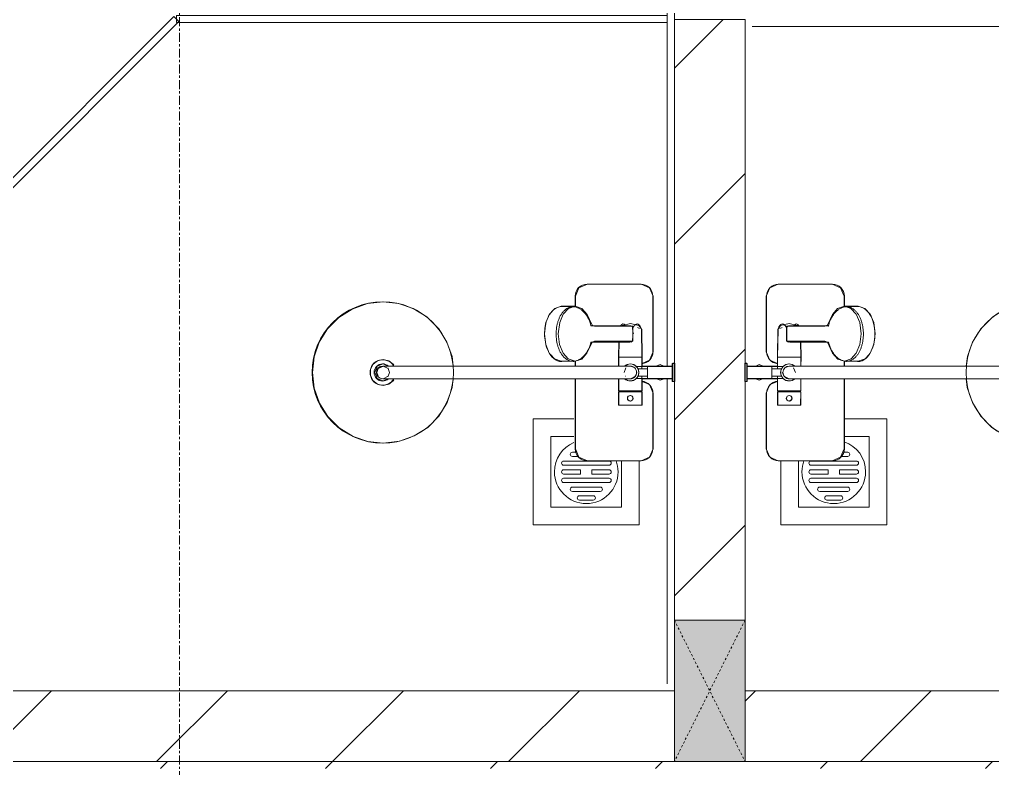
# Model space of a CAD drawing. Header units: millimetres. Extents: x -24439 to 198341, y -52871 to 149926.
# Drawn here: x 45726 to 47103, y 64827 to 65887 of the extents above; entities that cross this region are included whole.
import ezdxf

# ---------------------------------------------------------------- set-up
doc = ezdxf.new("R2010")
doc.units = ezdxf.units.MM
doc.linetypes.add('Dash', pattern=[6, 3, -3])
doc.linetypes.add('Grid Line', pattern=[22.225, 12.7, -3.175, 3.175, -3.175])
for name, color, linetype, lineweight in [('0-1', 7, 'Continuous', 5), ('A-GLAZ-CURT-1', 9, 'Continuous', 9), ('A-WALL-1', 253, 'Continuous', 18), ('A-WALL-PATT-1', 10, 'Continuous', 9), ('A-WALL-PATT-2', 9, 'Continuous', 9), ('I-WALL-1', 253, 'Continuous', 18), ('M-EQPM-1', 9, 'Continuous', 9), ('P-SANR-FIXT', 6, 'Continuous', 9), ('P-SANR-FIXT-1', 9, 'Continuous', 9), ('S-COLS-2', 253, 'Continuous', 18), ('S-COLS-3', 9, 'Continuous', 9), ('S-COLS-HDLN-1', 9, 'Dash', 9), ('S-GRID-1', 1, 'Grid Line', 9)]:
    doc.layers.add(name, color=color, linetype=linetype, lineweight=lineweight)
pattern_1 = [(45, (0, 0), (-124.4508, 124.4508), [])]

# ---------------------------------------------------------------- blocks, each defined once
blk = doc.blocks.new('93925000_0001 - 93925000_top_dwg_93925000_T-348115-TKCS_MB ĐỊNH VỊ CAO ĐỘ THIẾT KẾ')
at = {"layer": 'P-SANR-FIXT'}
for p, q in [((-29.3, -30.4), (-108, -30.4)), ((29.3, -30.4), (108, -30.4)), ((-125, -47.4), (-125, -123.4)), ((-46.3, -78.4), (-46.3, -46.7)), ((-27.2, -47.1), (-26.1, -47.1)), ((21.5, -45.9), (60.6, -46.7)), ((125, -47.4), (125, -123.4)), ((-9, -412.5), (-9, -62.5)), ((9, -62.5), (9, -412.5)), ((43, -64.7), (43, -117.7)), ((65.8, -117.7), (65.8, -64.7)), ((-27.2, -77.9), (-26.1, -77.9)), ((43, -78.7), (21.5, -79.2)), ((42.7, -117.9), (42.7, -117.9)), ((43.2, -117.6), (43.2, -117.5)), ((65.6, -117.5), (65.6, -117.6)), ((66.1, -117.9), (66.1, -117.9)), ((-108, -140.4), (-9, -140.4)), ((9, -140.4), (16.1, -140.4)), ((15.4, -159.1), (15.8, -143.3)), ((108, -140.4), (92.7, -140.4)), ((93, -143.3), (93.4, -159.1))]:
    blk.add_line(p, q, dxfattribs=at)
at = {"layer": 'P-SANR-FIXT', "flags": 128}
for points in [[(-45.8, -46.1), (-27.2, -46.1), (-27.2, -78.9), (-45.8, -78.9)], [(-26.1, -46), (-26.1, -78.9), (-9, -79)], [(21.5, -47.4), (21.5, -79.1), (9, -79)]]:
    blk.add_lwpolyline(points, dxfattribs=at)
at = {"layer": 'P-SANR-FIXT'}
for centre, radius in [((-36.5, -62.5), 3.95), ((0, -412.5), 100)]:
    blk.add_circle(centre, radius, dxfattribs=at)
for centre, radius, start, end in [((-108, -47.4), 17, 90, 180), ((-29.3, -47.4), 17, 4.7626, 90), ((29.3, -47.4), 17, 90, 175.2374), ((108, -47.4), 17, 360, 90), ((-45.8, -46.6), 0.5, 90, 180), ((0, -62.5), 12, 318.5904, 221.4096), ((0, -62.5), 9, 90, 180.0008), ((0, -62.5), 9, 360, 90), ((59.7, -57.1), 10.5, 38.6491, 85.492), ((45.7, -61.8), 2.59, 155.1929, 175.7071), ((45.9, -61.8), 2.75, 130.8294, 155.1929), ((46.1, -62.1), 3.08, 110.5459, 130.8294), ((54.4, -334.8), 275.9, 88.2683, 91.7343), ((-11.1, -67.1), 76.9, 1.7693, 4.1075), ((-45.8, -78.4), 0.5, 180, 270), ((65.2, -72.4), 3.46, 323.2522, 79.3541), ((-108, -123.4), 17, 180, 270), ((49.9, -156.8), 39.2, 121.1773, 125.4365), ((50.6, -157.9), 40.5, 119.697, 121.1761), ((51, -158.7), 41.5, 117.0276, 119.7085), ((52.2, -161.1), 44.1, 113.3199, 117.0258), ((51.7, -159.9), 42.8, 109.7779, 113.2977), ((52.5, -162.2), 45.2, 106.1472, 109.7766), ((53.2, -164.5), 47.7, 103.9355, 106.1665), ((39.1, -108.2), 10.4, 284.3956, 285.5116), ((40.8, -114.2), 4.19, 285.5116, 289.9665), ((40.2, -112.5), 6, 289.9665, 292.7061), ((41.4, -115.3), 2.96, 292.7061, 296.5405), ((41.3, -115.1), 3.16, 296.9591, 300.8286), ((41.8, -115.8), 2.26, 300.8286, 305.287), ((42.1, -116.4), 1.64, 305.287, 309.9326), ((42.6, -116.9), 0.906, 309.9326, 315.24), ((66.5, -116.6), 1.39, 229.6335, 235.1234), ((66.3, -116.8), 1.08, 225.1702, 229.6335), ((67.3, -115.4), 2.79, 235.1234, 238.7439), ((67.2, -115.6), 2.6, 238.7439, 243.4573), ((67.8, -114.4), 3.89, 243.9189, 246.8313), ((68.1, -113.8), 4.52, 246.843, 250.4792), ((68.3, -113.2), 5.24, 250.478, 254.0406), ((68.5, -112.7), 5.75, 254.0357, 256.0561), ((55.4, -165.2), 48.4, 73.8659, 76.0481), ((56.2, -162.4), 45.5, 70.241, 73.86), ((57.4, -159.2), 42.1, 66.6693, 70.2637), ((56.5, -161.3), 44.3, 62.9815, 66.6728), ((58, -158.4), 41.1, 60.2783, 62.9855), ((57.7, -158.9), 41.7, 58.8444, 60.2824), ((59.2, -156.4), 38.7, 54.5377, 58.8482), ((108, -123.4), 17, 270, 360), ((35.2, -144.2), 19.5, 157.9614, 164.9563), ((37.1, -144.9), 21.6, 151.4775, 157.9654), ((39.3, -146.1), 24, 145.4892, 151.4815), ((41.5, -147.6), 26.8, 139.9517, 145.4927), ((43.6, -149.4), 29.5, 134.7867, 139.9744), ((46.2, -152), 33.2, 130.0223, 134.7808), ((47.7, -153.8), 35.5, 125.4414, 130.0144), ((60.9, -154), 35.8, 50.0034, 54.5405), ((62.8, -151.7), 32.8, 45.1921, 50.0042), ((65, -149.6), 29.8, 40.0487, 45.1896), ((87.6, -128.4), 1.5, 180, 187.5386), ((87.6, -128.4), 1.5, 258.6057, 270), ((67.2, -147.7), 26.8, 34.5125, 40.0422), ((69.4, -146.2), 24.2, 28.5363, 34.4919), ((73.8, -143.9), 19.2, 21.6374, 28.9183), ((71.2, -145), 22.1, 15.4436, 21.6374), ((32.6, -143.6), 16.9, 172.414, 179.1297), ((33.7, -143.7), 17.9, 164.9525, 172.4168), ((76.8, -143.4), 16.2, 7.1859, 15.4436), ((73.9, -143.8), 19.1, 1.2699, 7.1859), ((32.7, -159), 17.3, 181.3198, 222.2619), ((76, -159), 17.4, 317.3098, 358.6393), ((54.2, -123), 60.6, 259.1395, 270.1494), ((54.2, -119.5), 64.1, 270.1494, 280.3637), ((0, -412.5), 18, 120.2491, 59.7509), ((0, -412.5), 12.2, 137.7946, 42.2054), ((0, -412.5), 9, 180, 0)]:
    blk.add_arc(centre, radius, start, end, dxfattribs=at)
for points, degree in [([(-12.9, 0), (-12.9, -1.5), (-12.9, -3)], 2), ([(12.9, 0), (0, 0), (-12.8, 0)], 2), ([(12.8, 0), (12.9, 0), (12.9, 0)], 2), ([(12.9, 0), (12.9, -1.5), (12.9, -3)], 2), ([(-12.9, -3), (0, -3), (12.8, -3)], 2), ([(-12.8, -3), (-12.9, -3), (-12.9, -3)], 2), ([(-8.5, -3.8), (-8.5, -20.9), (-8.5, -38)], 2), ([(8.5, -3.8), (8.5, -20.9), (8.5, -38)], 2), ([(-8.5, -38), (0, -38), (8.5, -38)], 2), ([(-5, -38), (-5, -44.8), (-5, -51.6)], 2), ([(5, -38), (5, -44.8), (5, -51.6)], 2), ([(-5, -46), (-15.5, -46), (-26.1, -46)], 2), ([(5, -46), (13.3, -46), (21.5, -46)], 2), ([(43.2, -61.6), (43.1, -62.2), (43.3, -62.8), (43, -63.5), (43, -64.1), (43, -64.7)], 5), ([(46.1, -59), (45.8, -59), (45.6, -59), (45.4, -59.1), (45.2, -59.1), (45, -59.2)], 5), ([(65.6, -61.6), (65.6, -60.8), (65.5, -60), (64.3, -59), (63.5, -59), (62.7, -59)], 5), ([(42.8, -182.5), (33, -180.6), (24.7, -176.4), (19.9, -170.7)], 3), ([(88.8, -170.8), (83.9, -176.5), (75.6, -180.7), (65.8, -182.5)], 3)]:
    blk.add_open_spline(points, degree=degree, dxfattribs=at)
for points, weights in [([(-9.3, -3), (-8.5, -3), (-8.5, -3.8)], [1, 0.707106775639, 1]), ([(9.3, -3), (8.5, -3), (8.5, -3.8)], [1, 0.707106765177, 1]), ([(21.5, -45.9), (21.5, -45.7), (21.5, -47.4)], [0.874147445041, 0.908470869121, 1]), ([(67.9, -74.4), (66.9, -75.7), (65.8, -76.4)], [1, 0.991614392871, 1]), ([(54.4, -167.3), (15.8, -167.3), (15.8, -143.6)], [1, 0.707106781187, 1]), ([(93, -143.6), (93, -167.3), (54.4, -167.3)], [1, 0.707106781187, 1])]:
    blk.add_rational_spline(points, weights, degree=2, dxfattribs=at)
blk.add_open_spline([(68, -50.6), (68.4, -51.1), (68.6, -51.7), (68.7, -53.5), (68.2, -54.7), (66.1, -57), (64.6, -58.1), (62.7, -59)], degree=3, knots=[0.3623591, 0.3623591, 0.3623591, 0.3623591, 0.4991435, 0.4991435, 0.7494159, 0.7494159, 0.9564651, 0.9564651, 0.9564651, 0.9564651], dxfattribs=at)
blk = doc.blocks.new('93925000_0001 - 93925000_top_dwg-348114-TKCS_MB ĐỊNH VỊ CAO ĐỘ THIẾT KẾ')
blk.add_blockref('93925000_0001 - 93925000_top_dwg_93925000_T-348115-TKCS_MB ĐỊNH VỊ CAO ĐỘ THIẾT KẾ', (0, 0))
blk = doc.blocks.new('93925000_0001 - 93925000_3D_low_dwg-V31-TKCS_MB ĐỊNH VỊ CAO ĐỘ THIẾT KẾ')
at = {"layer": 'P-SANR-FIXT'}
for p, q in [((-13, 0.4), (-12.1, 0.4)), ((-13, 0.4), (-11.6, 0.4)), ((-13, 0.4), (-12.1, 0.4)), ((-13, 0.4), (-11.6, 0.4)), ((-13, -2.4), (-13, 0.4)), ((-13, -2.4), (-13, 0.4)), ((-12.1, 0.4), (-9.1, 0.4)), ((-12.1, 0.4), (-9.1, 0.4)), ((-8, 0.4), (-11.6, 0.4)), ((-8, 0.4), (-11.6, 0.4)), ((-9.1, 0.4), (-5, 0.4)), ((-9.1, 0.4), (-5, 0.4)), ((-2.7, 0.4), (-8, 0.4)), ((-2.7, 0.4), (-8, 0.4)), ((-5, 0.4), (0, 0.4)), ((-5, 0.4), (0, 0.4)), ((2.9, 0.4), (-2.7, 0.4)), ((2.9, 0.4), (-2.7, 0.4)), ((0, 0.4), (5.1, 0.4)), ((0, 0.4), (5.1, 0.4)), ((8.2, 0.4), (2.9, 0.4)), ((8.2, 0.4), (2.9, 0.4)), ((5.1, 0.4), (9, 0.4)), ((5.1, 0.4), (9, 0.4)), ((11.6, 0.4), (8.2, 0.4)), ((11.6, 0.4), (8.2, 0.4)), ((9, 0.4), (12, 0.4)), ((9, 0.4), (12, 0.4)), ((13, 0.4), (11.6, 0.4)), ((13, 0.4), (11.6, 0.4)), ((12, 0.4), (13, 0.4)), ((12, 0.4), (13, 0.4)), ((13, -2.4), (13, 0.4)), ((13, -2.4), (13, 0.4)), ((-12.1, -2.4), (-13, -2.4)), ((-13, -2.4), (-11.6, -2.4)), ((-12.1, -2.4), (-13, -2.4)), ((-13, -2.4), (-11.6, -2.4)), ((-9.1, -2.4), (-12.1, -2.4)), ((-9.1, -2.4), (-12.1, -2.4)), ((-11.6, -2.4), (-8.5, -2.4)), ((-11.6, -2.4), (-8.9, -2.4)), ((-5, -2.4), (-9.1, -2.4)), ((-8.9, -45.6), (-8.9, -2.4)), ((-6.1, -2.4), (-8.5, -2.4)), ((-8.5, -53.6), (-8.5, -2.4)), ((-0.3, -2.4), (-6.1, -2.4)), ((0, -2.4), (-5, -2.4)), ((-0.3, -2.4), (6.1, -2.4)), ((5.1, -2.4), (0, -2.4)), ((5.1, -2.4), (9, -2.4)), ((6.1, -2.4), (8.5, -2.4)), ((11.6, -2.4), (8.5, -2.4)), ((8.5, -2.4), (8.5, -53.6)), ((8.9, -2.4), (8.9, -45.6)), ((11.6, -2.4), (8.9, -2.4)), ((9, -2.4), (12, -2.4)), ((9, -2.4), (12, -2.4)), ((13, -2.4), (11.6, -2.4)), ((13, -2.4), (11.6, -2.4)), ((12, -2.4), (13, -2.4)), ((12, -2.4), (13, -2.4)), ((-11.1, -20.1), (-8.9, -14.6)), ((-8.9, -25.2), (-11.1, -20.1)), ((11.1, -20.1), (8.9, -15)), ((8.9, -25.6), (11.1, -20.1)), ((-125, -47), (-120, -35)), ((-120, -35), (-125, -47)), ((-120, -35), (-108, -30)), ((-108, -30), (-120, -35)), ((-108, -30), (-29.2, -30)), ((-29.2, -30), (-108, -30)), ((-29.2, -30), (-17.2, -35)), ((-17.2, -35), (-29.2, -30)), ((-17.2, -35), (-12.8, -45.6)), ((-12.8, -45.6), (-17.2, -35)), ((17.2, -35), (12.8, -45.6)), ((12.8, -45.6), (17.2, -35)), ((17.2, -35), (29.2, -30)), ((17.2, -35), (29.2, -30)), ((29.2, -30), (108, -30)), ((108, -30), (29.2, -30)), ((108, -30), (120, -35)), ((120, -35), (108, -30)), ((120, -35), (125, -47)), ((125, -47), (120, -35)), ((-125, -123), (-125, -47)), ((-125, -47), (-125, -123)), ((-46.3, -45.7), (-27.2, -45.6)), ((-46.3, -46.9), (-46.3, -45.7)), ((-46.3, -45.7), (-46.3, -46.9)), ((-46.3, -50.5), (-46.3, -46.9)), ((-46.3, -50.5), (-46.3, -56.1)), ((-27.2, -46.8), (-27.2, -45.6)), ((-27.2, -45.6), (-27.2, -46.8)), ((-27.2, -46.8), (-27.2, -50.4)), ((-27.2, -56), (-27.2, -50.4)), ((-26.1, -46.8), (-26.1, -45.6)), ((-8.5, -45.6), (-26.1, -45.6)), ((-26.1, -46.8), (-26.1, -50.4)), ((-26.1, -56), (-26.1, -50.4)), ((-8.5, -53.6), (-11.2, -57.7)), ((-8.5, -53.6), (-11.2, -57.7)), ((-5.4, -54.9), (-9, -62.1)), ((-4.4, -50.9), (-8.5, -53.6)), ((-4.4, -50.9), (-8.5, -53.6)), ((-5.4, -54.9), (-6.9, -57.9)), ((0, -53.1), (-5.4, -54.9)), ((-4.6, -51), (-4.4, -50.9)), ((0, -50.1), (-4.4, -50.9)), ((4.4, -50.9), (0, -50.1)), ((4.4, -50.9), (4.6, -51)), ((4.4, -50.9), (8.5, -53.6)), ((4.4, -50.9), (8.5, -53.6)), ((21.5, -45.6), (8.5, -45.6)), ((11.1, -57.5), (8.5, -53.6)), ((11.2, -57.7), (8.5, -53.6)), ((11.2, -57.7), (8.5, -53.6)), ((21.5, -45.6), (60.6, -46.1)), ((21.5, -46.8), (21.5, -45.6)), ((21.5, -46.8), (21.5, -50.4)), ((21.5, -56), (21.5, -50.4)), ((60.6, -46.1), (66.7, -50.3)), ((63.6, -52.3), (62.2, -49.2)), ((66.7, -50.3), (69.5, -62.1)), ((125, -47), (125, -123)), ((125, -123), (125, -47)), ((-46.3, -56.1), (-46.3, -62.1)), ((-46.3, -68.1), (-46.3, -62.1)), ((-46.3, -73.7), (-46.3, -68.1)), ((-40.5, -62.1), (-39.4, -59.4)), ((-40.5, -62.1), (-39.3, -64.9)), ((-36.6, -58.1), (-39.4, -59.4)), ((-36.5, -66.1), (-39.3, -64.9)), ((-36.6, -58.1), (-33.6, -59.3)), ((-33.6, -64.8), (-36.5, -66.1)), ((-33.6, -59.3), (-32.5, -62.1)), ((-33.6, -64.8), (-32.5, -62.1)), ((-27.2, -62.1), (-27.2, -56)), ((-27.2, -68.2), (-27.2, -62.1)), ((-27.2, -73.8), (-27.2, -68.2)), ((-26.1, -62.1), (-26.1, -56)), ((-26.1, -68.2), (-26.1, -62.1)), ((-26.1, -73.8), (-26.1, -68.2)), ((-11.1, -57.5), (-12, -62.1)), ((-11.2, -57.7), (-12, -62.1)), ((-12, -62.1), (-11.2, -66.5)), ((-12, -62.1), (-11.2, -66.5)), ((-11.1, -57.5), (-11.2, -57.7)), ((-11.1, -66.7), (-11.2, -66.5)), ((-11.2, -66.5), (-9, -69.8)), ((-11.1, -66.7), (-9, -69.9)), ((-9, -62.1), (-9, -66.3)), ((-9, -79.5), (-9, -66.3)), ((6.4, -68.5), (0, -71.1)), ((9, -62.1), (6.4, -55.7)), ((9, -62.1), (9, -66.5)), ((9, -79.6), (9, -66.5)), ((9, -69.8), (11.2, -66.5)), ((9, -69.8), (11.2, -66.5)), ((9, -69.8), (11.1, -66.7)), ((11.1, -57.5), (11.2, -57.7)), ((11.1, -66.7), (12, -62.1)), ((11.1, -66.7), (11.2, -66.5)), ((12, -62.1), (11.2, -57.7)), ((12, -62.1), (11.2, -57.7)), ((11.2, -66.5), (12, -62.1)), ((21.5, -62.1), (21.5, -56)), ((21.5, -68.2), (21.5, -62.1)), ((21.5, -73.8), (21.5, -68.2)), ((43.3, -68.3), (43.8, -62.2)), ((44.3, -58.6), (44.2, -112.9)), ((65.4, -58.6), (44.3, -58.6)), ((54.8, -57.9), (56.5, -58.5)), ((65.4, -58.6), (65.4, -112.9)), ((66.3, -68.3), (65.8, -61.6)), ((66.7, -73.9), (69.5, -62.1)), ((-46.3, -77.3), (-46.3, -73.7)), ((-46.3, -78.5), (-46.3, -77.3)), ((-46.3, -78.5), (-46.3, -77.3)), ((-46.3, -78.5), (-27.2, -78.6)), ((-27.2, -77.4), (-27.2, -73.8)), ((-27.2, -77.4), (-27.2, -78.6)), ((-27.2, -78.6), (-27.2, -77.4)), ((-26.1, -77.4), (-26.1, -73.8)), ((-26.1, -78.6), (-26.1, -77.4)), ((-26.1, -78.6), (-9, -78.6)), ((-9, -79.5), (-9, -94.5)), ((-5.4, -69.3), (-5.2, -69.4)), ((9, -78.6), (21.5, -78.6)), ((9, -79.6), (9, -94.6)), ((21.5, -77.4), (21.5, -73.8)), ((21.5, -78.6), (21.5, -77.4)), ((21.5, -78.6), (44.3, -78.3)), ((-9, -94.5), (-9, -122.1)), ((9, -94.6), (9, -122.1)), ((-120, -135), (-125, -123)), ((-125, -123), (-120, -135)), ((-9, -122.1), (-9, -352.1)), ((9, -352.1), (9, -122.1)), ((27.2, -123.6), (19, -131.1)), ((42.7, -116.4), (27.2, -123.6)), ((44.2, -112.9), (42.7, -116.4)), ((65.4, -112.9), (67, -116.4)), ((67, -116.4), (82.2, -123.4)), ((82.2, -123.4), (90.4, -130.7)), ((125, -123), (120, -135)), ((120, -135), (125, -123)), ((-108, -140), (-120, -135)), ((-120, -135), (-108, -140)), ((16, -140.4), (19, -131.1)), ((90.4, -130.7), (93.7, -140.4)), ((108, -140), (120, -135)), ((108, -140), (120, -135)), ((-8.8, -140), (-108, -140)), ((-108, -140), (-8.8, -140)), ((16.1, -140), (8.8, -140)), ((8.8, -140), (16.1, -140)), ((16, -140.4), (16, -160.1)), ((19.3, -150.1), (16, -140.4)), ((27.5, -157.3), (19.3, -150.1)), ((90.7, -149.6), (82.5, -157.2)), ((90.7, -149.6), (93.7, -140.4)), ((108, -140), (93.6, -140)), ((93.6, -140), (108, -140)), ((93.7, -140.4), (93.7, -160.1)), ((16, -160.1), (18.8, -169)), ((19.3, -169.7), (16, -160.1)), ((27.5, -157.3), (39.8, -162.4)), ((39.8, -162.4), (54.8, -164.2)), ((70.6, -162.2), (54.8, -164.2)), ((70.6, -162.2), (82.5, -157.2)), ((93.7, -160.1), (90.7, -169.3)), ((25.5, -175.3), (19.3, -169.7)), ((39.8, -182), (27.5, -177)), ((82.5, -176.8), (70.6, -181.9)), ((82.2, -177), (79.6, -178.1)), ((90.7, -169.3), (82.5, -176.8)), ((39.6, -182), (54.8, -183.9)), ((39.8, -182), (54.8, -183.9)), ((54.8, -183.9), (70.6, -181.9)), ((54.8, -183.9), (69.3, -182.2)), ((-21.4, -314.2), (-42.5, -321.4)), ((-9, -312.8), (-21.4, -314.2)), ((22.5, -314.4), (9, -312.9)), ((43, -321.6), (22.5, -314.4)), ((-42.5, -321.4), (-61.8, -333.3)), ((61.9, -333.3), (43, -321.6)), ((-61.8, -333.3), (-77.7, -348.9)), ((78.8, -350.3), (61.9, -333.3)), ((-77.7, -348.9), (-89.8, -367.9)), ((-9, -374.4), (-9, -352.1)), ((9, -374.3), (9, -352.1)), ((90.5, -369.3), (78.8, -350.3)), ((-89.8, -367.9), (-97.3, -388.9)), ((97.6, -390.1), (90.5, -369.3)), ((-9, -394.7), (-9, -374.4)), ((9, -394.5), (9, -374.3)), ((-97.3, -388.9), (-100, -411.9)), ((-11.8, -397.7), (-16.7, -404)), ((-10.5, -397), (-11.8, -397.7)), ((-9, -394.7), (-9, -407.6)), ((9, -394.5), (9, -407.4)), ((11.7, -397.6), (10.4, -397)), ((11.7, -397.6), (16.7, -403.7)), ((11.7, -397.6), (16.7, -403.7)), ((100, -411.9), (97.6, -390.1)), ((-100, -411.9), (-97.6, -433.8)), ((-16.7, -404), (-18.5, -411.9)), ((-18.5, -411.9), (-18.5, -411.9)), ((-18.5, -411.9), (-16.5, -420.1)), ((-12, -411.9), (-9, -404.4)), ((-8.3, -420.6), (-12, -411.9)), ((-5.4, -404.7), (-9, -411.9)), ((-9, -407.6), (-9, -411.9)), ((-9, -411.9), (-9, -411.9)), ((-5.4, -404.7), (-6.3, -405.5)), ((-5.4, -404.7), (0, -402.9)), ((5.4, -404.7), (0, -402.9)), ((9, -411.9), (5.4, -404.7)), ((5.4, -404.7), (6.2, -405.4)), ((5.4, -419.1), (9, -411.6)), ((5.4, -419.1), (9, -411.9)), ((8.7, -420.2), (12, -411.9)), ((12, -411.9), (9, -404.9)), ((9, -411.9), (9, -407.4)), ((9, -411.6), (9, -411.9)), ((18.5, -411.9), (16.5, -420.1)), ((16.7, -403.7), (18.5, -411.9)), ((16.7, -403.7), (18.5, -411.9)), ((18.5, -411.9), (18.5, -411.9)), ((100, -411.9), (97.5, -433.9)), ((-16.5, -420.1), (-11.3, -426.5)), ((-11.3, -426.5), (-3.9, -430)), ((0, -423.9), (-8.3, -420.6)), ((-5.4, -419.1), (-6.2, -418.4)), ((0, -420.9), (-5.4, -419.1)), ((0, -420.9), (-5.4, -419.1)), ((5.4, -419.1), (0, -420.9)), ((5.4, -419.1), (0, -420.9)), ((8.7, -420.2), (0, -423.9)), ((4.1, -429.9), (11.7, -426.2)), ((6.2, -418.4), (5.4, -419.1)), ((16.5, -420.1), (11.7, -426.2)), ((-97.6, -433.8), (-90.5, -454.4)), ((-3.9, -430), (4.1, -429.9)), ((89.8, -455.8), (97.5, -433.9)), ((-90.5, -454.4), (-78.4, -473.9)), ((78, -474.5), (89.8, -455.8)), ((-78.4, -473.9), (-62.2, -490.2)), ((61.9, -490.4), (78, -474.5)), ((-62.2, -490.2), (-43.5, -501.9)), ((42.9, -502.2), (61.9, -490.4)), ((-43.5, -501.9), (-22.2, -509.4)), ((22.1, -509.4), (42.9, -502.2)), ((-22.2, -509.4), (-0.1, -511.9)), ((-0.1, -511.9), (22.1, -509.4))]:
    blk.add_line(p, q, dxfattribs=at)
blk = doc.blocks.new('93925000_0001 - FMM 93925000-V45-TKCS_MB ĐỊNH VỊ CAO ĐỘ THIẾT KẾ')
at = {"extrusion": (0, 0, -1), "zscale": -1, "rotation": 180}
for name in ['93925000_0001 - 93925000_top_dwg-348114-TKCS_MB ĐỊNH VỊ CAO ĐỘ THIẾT KẾ', '93925000_0001 - 93925000_3D_low_dwg-V31-TKCS_MB ĐỊNH VỊ CAO ĐỘ THIẾT KẾ']:
    blk.add_blockref(name, (0, 0), dxfattribs=at)
blk = doc.blocks.new('93925000_0001 - 93925000_3D_low_dwg-348120-TKCS_MB ĐỊNH VỊ CAO ĐỘ THIẾT KẾ')
at = {"layer": 'P-SANR-FIXT'}
for p, q in [((-13, 0.4), (-12.1, 0.4)), ((-13, 0.4), (-11.6, 0.4)), ((-13, 0.4), (-12.1, 0.4)), ((-13, 0.4), (-11.6, 0.4)), ((-13, -2.4), (-13, 0.4)), ((-13, -2.4), (-13, 0.4)), ((-12.1, 0.4), (-9.1, 0.4)), ((-12.1, 0.4), (-9.1, 0.4)), ((-8, 0.4), (-11.6, 0.4)), ((-8, 0.4), (-11.6, 0.4)), ((-9.1, 0.4), (-5, 0.4)), ((-9.1, 0.4), (-5, 0.4)), ((-2.7, 0.4), (-8, 0.4)), ((-2.7, 0.4), (-8, 0.4)), ((-5, 0.4), (0, 0.4)), ((-5, 0.4), (0, 0.4)), ((2.9, 0.4), (-2.7, 0.4)), ((2.9, 0.4), (-2.7, 0.4)), ((0, 0.4), (5.1, 0.4)), ((0, 0.4), (5.1, 0.4)), ((8.2, 0.4), (2.9, 0.4)), ((8.2, 0.4), (2.9, 0.4)), ((5.1, 0.4), (9, 0.4)), ((5.1, 0.4), (9, 0.4)), ((11.6, 0.4), (8.2, 0.4)), ((11.6, 0.4), (8.2, 0.4)), ((9, 0.4), (12, 0.4)), ((9, 0.4), (12, 0.4)), ((13, 0.4), (11.6, 0.4)), ((13, 0.4), (11.6, 0.4)), ((12, 0.4), (13, 0.4)), ((12, 0.4), (13, 0.4)), ((13, -2.4), (13, 0.4)), ((13, -2.4), (13, 0.4)), ((-12.1, -2.4), (-13, -2.4)), ((-13, -2.4), (-11.6, -2.4)), ((-12.1, -2.4), (-13, -2.4)), ((-13, -2.4), (-11.6, -2.4)), ((-9.1, -2.4), (-12.1, -2.4)), ((-9.1, -2.4), (-12.1, -2.4)), ((-11.6, -2.4), (-8.5, -2.4)), ((-11.6, -2.4), (-8.9, -2.4)), ((-5, -2.4), (-9.1, -2.4)), ((-8.9, -45.6), (-8.9, -2.4)), ((-6.1, -2.4), (-8.5, -2.4)), ((-8.5, -53.6), (-8.5, -2.4)), ((-0.3, -2.4), (-6.1, -2.4)), ((0, -2.4), (-5, -2.4)), ((-0.3, -2.4), (6.1, -2.4)), ((5.1, -2.4), (0, -2.4)), ((5.1, -2.4), (9, -2.4)), ((6.1, -2.4), (8.5, -2.4)), ((11.6, -2.4), (8.5, -2.4)), ((8.5, -2.4), (8.5, -53.6)), ((8.9, -2.4), (8.9, -45.6)), ((11.6, -2.4), (8.9, -2.4)), ((9, -2.4), (12, -2.4)), ((9, -2.4), (12, -2.4)), ((13, -2.4), (11.6, -2.4)), ((13, -2.4), (11.6, -2.4)), ((12, -2.4), (13, -2.4)), ((12, -2.4), (13, -2.4)), ((-11.1, -20.1), (-8.9, -14.6)), ((-8.9, -25.2), (-11.1, -20.1)), ((11.1, -20.1), (8.9, -15)), ((8.9, -25.6), (11.1, -20.1)), ((-125, -47), (-120, -35)), ((-120, -35), (-125, -47)), ((-120, -35), (-108, -30)), ((-108, -30), (-120, -35)), ((-108, -30), (-29.2, -30)), ((-29.2, -30), (-108, -30)), ((-29.2, -30), (-17.2, -35)), ((-17.2, -35), (-29.2, -30)), ((-17.2, -35), (-12.8, -45.6)), ((-12.8, -45.6), (-17.2, -35)), ((17.2, -35), (12.8, -45.6)), ((12.8, -45.6), (17.2, -35)), ((17.2, -35), (29.2, -30)), ((17.2, -35), (29.2, -30)), ((29.2, -30), (108, -30)), ((108, -30), (29.2, -30)), ((108, -30), (120, -35)), ((120, -35), (108, -30)), ((120, -35), (125, -47)), ((125, -47), (120, -35)), ((-125, -123), (-125, -47)), ((-125, -47), (-125, -123)), ((-46.3, -45.7), (-27.2, -45.6)), ((-46.3, -46.9), (-46.3, -45.7)), ((-46.3, -45.7), (-46.3, -46.9)), ((-46.3, -50.5), (-46.3, -46.9)), ((-46.3, -50.5), (-46.3, -56.1)), ((-27.2, -46.8), (-27.2, -45.6)), ((-27.2, -45.6), (-27.2, -46.8)), ((-27.2, -46.8), (-27.2, -50.4)), ((-27.2, -56), (-27.2, -50.4)), ((-26.1, -46.8), (-26.1, -45.6)), ((-8.5, -45.6), (-26.1, -45.6)), ((-26.1, -46.8), (-26.1, -50.4)), ((-26.1, -56), (-26.1, -50.4)), ((-8.5, -53.6), (-11.2, -57.7)), ((-8.5, -53.6), (-11.2, -57.7)), ((-5.4, -54.9), (-9, -62.1)), ((-4.4, -50.9), (-8.5, -53.6)), ((-4.4, -50.9), (-8.5, -53.6)), ((-5.4, -54.9), (-6.9, -57.9)), ((0, -53.1), (-5.4, -54.9)), ((-4.6, -51), (-4.4, -50.9)), ((0, -50.1), (-4.4, -50.9)), ((-1.6, -53.7), (0, -53.1)), ((4.4, -50.9), (0, -50.1)), ((4.4, -50.9), (4.6, -51)), ((4.4, -50.9), (8.5, -53.6)), ((4.4, -50.9), (8.5, -53.6)), ((21.5, -45.6), (8.5, -45.6)), ((11.1, -57.5), (8.5, -53.6)), ((11.2, -57.7), (8.5, -53.6)), ((11.2, -57.7), (8.5, -53.6)), ((21.5, -45.6), (60.6, -46.1)), ((21.5, -46.8), (21.5, -45.6)), ((21.5, -46.8), (21.5, -50.4)), ((21.5, -56), (21.5, -50.4)), ((60.6, -46.1), (66.7, -50.3)), ((63.6, -52.3), (62.2, -49.2)), ((66.7, -50.3), (69.5, -62.1)), ((125, -47), (125, -123)), ((125, -123), (125, -47)), ((-46.3, -56.1), (-46.3, -62.1)), ((-46.3, -68.1), (-46.3, -62.1)), ((-46.3, -73.7), (-46.3, -68.1)), ((-40.5, -62.1), (-39.4, -59.4)), ((-40.5, -62.1), (-39.3, -64.9)), ((-36.6, -58.1), (-39.4, -59.4)), ((-36.5, -66.1), (-39.3, -64.9)), ((-36.6, -58.1), (-33.6, -59.3)), ((-33.6, -64.8), (-36.5, -66.1)), ((-33.6, -59.3), (-32.5, -62.1)), ((-33.6, -64.8), (-32.5, -62.1)), ((-27.2, -62.1), (-27.2, -56)), ((-27.2, -68.2), (-27.2, -62.1)), ((-27.2, -73.8), (-27.2, -68.2)), ((-26.1, -62.1), (-26.1, -56)), ((-26.1, -68.2), (-26.1, -62.1)), ((-26.1, -73.8), (-26.1, -68.2)), ((-11.1, -57.5), (-12, -62.1)), ((-11.2, -57.7), (-12, -62.1)), ((-12, -62.1), (-11.2, -66.5)), ((-12, -62.1), (-11.2, -66.5)), ((-11.1, -57.5), (-11.2, -57.7)), ((-11.1, -66.7), (-11.2, -66.5)), ((-11.2, -66.5), (-9, -69.8)), ((-11.1, -66.7), (-9, -69.9)), ((-9, -62.1), (-9, -66.3)), ((-9, -79.5), (-9, -66.3)), ((6.4, -68.5), (0, -71.1)), ((9, -62.1), (6.4, -55.7)), ((9, -62.1), (9, -66.5)), ((9, -79.6), (9, -66.5)), ((9, -69.8), (11.2, -66.5)), ((9, -69.8), (11.2, -66.5)), ((9, -69.8), (11.1, -66.7)), ((11.1, -57.5), (11.2, -57.7)), ((11.1, -66.7), (12, -62.1)), ((11.1, -66.7), (11.2, -66.5)), ((12, -62.1), (11.2, -57.7)), ((12, -62.1), (11.2, -57.7)), ((11.2, -66.5), (12, -62.1)), ((21.5, -62.1), (21.5, -56)), ((21.5, -68.2), (21.5, -62.1)), ((21.5, -73.8), (21.5, -68.2)), ((43.3, -68.3), (43.8, -62.2)), ((44.3, -58.6), (44.2, -112.9)), ((65.4, -58.6), (44.3, -58.6)), ((65.4, -58.6), (65.4, -112.9)), ((66.3, -68.3), (65.8, -61.6)), ((66.7, -73.9), (69.5, -62.1)), ((-46.3, -77.3), (-46.3, -73.7)), ((-46.3, -78.5), (-46.3, -77.3)), ((-46.3, -78.5), (-46.3, -77.3)), ((-46.3, -78.5), (-27.2, -78.6)), ((-27.2, -77.4), (-27.2, -73.8)), ((-27.2, -77.4), (-27.2, -78.6)), ((-27.2, -78.6), (-27.2, -77.4)), ((-26.1, -77.4), (-26.1, -73.8)), ((-26.1, -78.6), (-26.1, -77.4)), ((-26.1, -78.6), (-9, -78.6)), ((-9, -79.5), (-9, -94.5)), ((9, -78.6), (21.5, -78.6)), ((9, -79.6), (9, -94.6)), ((21.5, -77.4), (21.5, -73.8)), ((21.5, -78.6), (21.5, -77.4)), ((21.5, -78.6), (43.2, -78.3)), ((-9, -94.5), (-9, -122.1)), ((9, -94.6), (9, -122.1)), ((-120, -135), (-125, -123)), ((-125, -123), (-120, -135)), ((-9, -122.1), (-9, -352.1)), ((9, -352.1), (9, -122.1)), ((27.2, -123.6), (19, -131.1)), ((42.7, -116.4), (27.2, -123.6)), ((44.2, -112.9), (42.7, -116.4)), ((65.4, -112.9), (67, -116.4)), ((67, -116.4), (82.2, -123.4)), ((82.2, -123.4), (90.4, -130.7)), ((125, -123), (120, -135)), ((120, -135), (125, -123)), ((-108, -140), (-120, -135)), ((-120, -135), (-108, -140)), ((16, -140.4), (19, -131.1)), ((90.4, -130.7), (93.7, -140.4)), ((108, -140), (120, -135)), ((108, -140), (120, -135)), ((-8.8, -140), (-108, -140)), ((-108, -140), (-8.8, -140)), ((16.1, -140), (8.8, -140)), ((8.8, -140), (16.1, -140)), ((16, -140.4), (16, -160.1)), ((19.3, -150.1), (16, -140.4)), ((27.5, -157.3), (19.3, -150.1)), ((90.7, -149.6), (82.5, -157.2)), ((90.7, -149.6), (93.7, -140.4)), ((108, -140), (93.6, -140)), ((93.6, -140), (108, -140)), ((93.7, -140.4), (93.7, -160.1)), ((16, -160.1), (18.8, -169)), ((19.3, -169.7), (16, -160.1)), ((27.5, -157.3), (39.8, -162.4)), ((39.8, -162.4), (54.8, -164.2)), ((70.6, -162.2), (54.8, -164.2)), ((70.6, -162.2), (82.5, -157.2)), ((93.7, -160.1), (90.7, -169.3)), ((25.5, -175.3), (19.3, -169.7)), ((39.8, -182), (27.5, -177)), ((82.5, -176.8), (70.6, -181.9)), ((82.2, -177), (79.6, -178.1)), ((90.7, -169.3), (82.5, -176.8)), ((39.6, -182), (54.8, -183.9)), ((39.8, -182), (54.8, -183.9)), ((54.8, -183.9), (70.6, -181.9)), ((54.8, -183.9), (69.3, -182.2)), ((-21.4, -314.2), (-42.5, -321.4)), ((-9, -312.8), (-21.4, -314.2)), ((22.5, -314.4), (9, -312.9)), ((43, -321.6), (22.5, -314.4)), ((-42.5, -321.4), (-61.8, -333.3)), ((61.9, -333.3), (43, -321.6)), ((-61.8, -333.3), (-77.7, -348.9)), ((78.8, -350.3), (61.9, -333.3)), ((-77.7, -348.9), (-89.8, -367.9)), ((-9, -374.4), (-9, -352.1)), ((9, -374.3), (9, -352.1)), ((90.5, -369.3), (78.8, -350.3)), ((-89.8, -367.9), (-97.3, -388.9)), ((97.6, -390.1), (90.5, -369.3)), ((-9, -394.7), (-9, -374.4)), ((9, -394.5), (9, -374.3)), ((-97.3, -388.9), (-100, -411.9)), ((-11.8, -397.7), (-16.7, -404)), ((-9, -396.3), (-11.8, -397.7)), ((-9, -394.7), (-9, -407.6)), ((9, -394.5), (9, -407.4)), ((11.7, -397.6), (9, -396.3)), ((11.7, -397.6), (16.7, -403.7)), ((11.7, -397.6), (16.7, -403.7)), ((100, -411.9), (97.6, -390.1)), ((-100, -411.9), (-97.6, -433.8)), ((-16.7, -404), (-18.5, -411.9)), ((-18.5, -411.9), (-18.5, -411.9)), ((-18.5, -411.9), (-16.5, -420.1)), ((-12, -411.9), (-9, -404.4)), ((-8.3, -420.6), (-12, -411.9)), ((-5.4, -404.7), (-9, -411.9)), ((-9, -407.6), (-9, -411.9)), ((-9, -411.9), (-9, -411.9)), ((-5.4, -404.7), (-6.3, -405.5)), ((-5.4, -404.7), (0, -402.9)), ((5.4, -404.7), (0, -402.9)), ((9, -411.9), (5.4, -404.7)), ((5.4, -404.7), (6.2, -405.4)), ((5.4, -419.1), (9, -411.6)), ((5.4, -419.1), (9, -411.9)), ((8.7, -420.2), (12, -411.9)), ((12, -411.9), (9, -404.9)), ((9, -411.9), (9, -407.4)), ((9, -411.6), (9, -411.9)), ((18.5, -411.9), (16.5, -420.1)), ((16.7, -403.7), (18.5, -411.9)), ((16.7, -403.7), (18.5, -411.9)), ((18.5, -411.9), (18.5, -411.9)), ((100, -411.9), (97.5, -433.9)), ((-16.5, -420.1), (-11.3, -426.5)), ((-11.3, -426.5), (-3.9, -430)), ((0, -423.9), (-8.3, -420.6)), ((-5.4, -419.1), (-6.2, -418.4)), ((0, -420.9), (-5.4, -419.1)), ((0, -420.9), (-5.4, -419.1)), ((5.4, -419.1), (0, -420.9)), ((5.4, -419.1), (0, -420.9)), ((8.7, -420.2), (0, -423.9)), ((4.1, -429.9), (11.7, -426.2)), ((6.2, -418.4), (5.4, -419.1)), ((16.5, -420.1), (11.7, -426.2)), ((-97.6, -433.8), (-90.5, -454.4)), ((-3.9, -430), (4.1, -429.9)), ((89.8, -455.8), (97.5, -433.9)), ((-90.5, -454.4), (-78.4, -473.9)), ((78, -474.5), (89.8, -455.8)), ((-78.4, -473.9), (-62.2, -490.2)), ((61.9, -490.4), (78, -474.5)), ((-62.2, -490.2), (-43.5, -501.9)), ((42.9, -502.2), (61.9, -490.4)), ((-43.5, -501.9), (-22.2, -509.4)), ((22.1, -509.4), (42.9, -502.2)), ((-22.2, -509.4), (-0.1, -511.9)), ((-0.1, -511.9), (22.1, -509.4))]:
    blk.add_line(p, q, dxfattribs=at)
blk = doc.blocks.new('93925000_0001 - FMM 93925000-348244-TKCS_MB ĐỊNH VỊ CAO ĐỘ THIẾT KẾ')
for name in ['93925000_0001 - 93925000_3D_low_dwg-348120-TKCS_MB ĐỊNH VỊ CAO ĐỘ THIẾT KẾ', '93925000_0001 - 93925000_top_dwg-348114-TKCS_MB ĐỊNH VỊ CAO ĐỘ THIẾT KẾ']:
    blk.add_blockref(name, (0, 0))
blk = doc.blocks.new('THU NUOC - THU NUOC-V57-TKCS_MB ĐỊNH VỊ CAO ĐỘ THIẾT KẾ')
at = {"layer": 'M-EQPM-1'}
for p, q in [((-66.3, 70.6), (-66.3, -79.4)), ((83.7, 70.6), (-66.3, 70.6)), ((83.7, -19.9), (83.7, 70.6)), ((58.7, 45.6), (-41.3, 45.6)), ((-41.3, 45.6), (-41.3, -54.4)), ((58.7, -19.9), (58.7, 45.6)), ((-1.1, 35.6), (18.5, 35.6)), ((18.5, 29.6), (-1.1, 29.6)), ((-11, 23.3), (28.5, 23.3)), ((28.5, 17.3), (-11, 17.3)), ((-23.3, 10.8), (40.9, 10.8)), ((40.9, 4.8), (-23.3, 4.8)), ((-23.3, -1.2), (0.7, -1.2)), ((0.7, -7.2), (-23.3, -7.2)), ((-23.3, -13.6), (40.9, -13.6)), ((0.7, -1.2), (0.7, -7.2)), ((16.7, -1.2), (40.9, -1.2)), ((16.7, -7.2), (16.7, -1.2)), ((40.9, -7.2), (16.7, -7.2)), ((40.9, -19.6), (-23.3, -19.6)), ((-11, -26.1), (-1.9, -26.1)), ((-3.9, -32.1), (-11, -32.1)), ((-41.3, -54.4), (-5.8, -54.4)), ((-66.3, -79.4), (-5.8, -79.4))]:
    blk.add_line(p, q, dxfattribs=at)
for centre, radius, start, end in [((8.7, -4.4), 45, 0, 180), ((8.7, -4.4), 45, 0, 180), ((-1.1, 32.6), 3, 90, 270), ((18.5, 32.6), 3, 270, 90), ((-11, 20.3), 3, 90, 270), ((28.5, 20.3), 3, 270, 90), ((-23.3, 7.8), 3, 90, 270), ((40.9, 7.8), 3, 270, 90), ((8.7, -4.4), 45, 180, 250.9482), ((8.7, -4.4), 45, 180, 250.9482), ((-23.3, -4.2), 3, 90, 270), ((-23.3, -16.6), 3, 90, 270), ((40.9, -4.2), 3, 270, 90), ((40.9, -16.6), 3, 270, 90), ((8.7, -4.4), 45, 339.7593, 360), ((8.7, -4.4), 45, 339.7593, 360), ((-11, -29.1), 3, 90, 270)]:
    blk.add_arc(centre, radius, start, end, dxfattribs=at)
blk = doc.blocks.new('THU NUOC - THU NUOC-V58-TKCS_MB ĐỊNH VỊ CAO ĐỘ THIẾT KẾ')
at = {"layer": 'M-EQPM-1'}
for p, q in [((-66.3, -70.6), (-66.3, 79.4)), ((-66.3, 79.4), (-8.9, 79.4)), ((-8.9, 54.4), (-41.3, 54.4)), ((-41.3, 54.4), (-41.3, -45.6)), ((-11, 32.1), (-4.7, 32.1)), ((-23.3, 19.6), (40.9, 19.6)), ((-2.2, 26.1), (-11, 26.1)), ((58.7, -45.6), (58.7, 19.9)), ((83.7, 20.3), (83.7, -70.6)), ((40.9, 13.6), (-23.3, 13.6)), ((-23.3, 7.2), (0.7, 7.2)), ((0.7, 1.2), (-23.3, 1.2)), ((0.7, 7.2), (0.7, 1.2)), ((16.7, 1.2), (16.7, 7.2)), ((16.7, 7.2), (40.9, 7.2)), ((40.9, 1.2), (16.7, 1.2)), ((-23.3, -4.8), (40.9, -4.8)), ((40.9, -10.8), (-23.3, -10.8)), ((-11, -17.3), (28.5, -17.3)), ((28.5, -23.3), (-11, -23.3)), ((-1.1, -29.6), (18.5, -29.6)), ((18.5, -35.6), (-1.1, -35.6)), ((-41.3, -45.6), (58.7, -45.6)), ((83.7, -70.6), (-66.3, -70.6))]:
    blk.add_line(p, q, dxfattribs=at)
for centre, radius, start, end in [((8.7, 4.4), 45, 113.2146, 180), ((8.7, 4.4), 45, 113.2146, 180), ((-11, 29.1), 3, 90, 270), ((-23.3, 16.6), 3, 90, 270), ((40.9, 16.6), 3, 270, 90), ((8.7, 4.4), 45, 0, 20.2407), ((8.7, 4.4), 45, 360, 20.2407), ((8.7, 4.4), 45, 180, 0), ((8.7, 4.4), 45, 180, 360), ((-23.3, 4.2), 3, 90, 270), ((40.9, 4.2), 3, 270, 90), ((-23.3, -7.8), 3, 90, 270), ((40.9, -7.8), 3, 270, 90), ((-11, -20.3), 3, 90, 270), ((28.5, -20.3), 3, 270, 90), ((-1.1, -32.6), 3, 90, 270), ((18.5, -32.6), 3, 270, 90)]:
    blk.add_arc(centre, radius, start, end, dxfattribs=at)
blk = doc.blocks.new('System Panel - Glazed-580250-TKCS_MB ĐỊNH VỊ CAO ĐỘ THIẾT KẾ')
at = {"layer": 'A-GLAZ-CURT-1'}
for p, q in [((350.6, 5), (-350.6, 5)), ((-350.6, 5), (-350.6, -5)), ((350.6, -5), (350.6, 5)), ((-350.6, -5), (350.6, -5))]:
    blk.add_line(p, q, dxfattribs=at)
blk = doc.blocks.new('System Panel - Glazed-917855-TKCS_MB ĐỊNH VỊ CAO ĐỘ THIẾT KẾ')
at = {"layer": 'A-GLAZ-CURT-1'}
for p, q in [((347.1, 5), (-347.1, 5)), ((-347.1, 5), (-347.1, -5)), ((347.1, -5), (347.1, 5)), ((-347.1, -5), (347.1, -5))]:
    blk.add_line(p, q, dxfattribs=at)
blk = doc.blocks.new('G1_SOF - BO TRU - 100x200-V62-TKCS_MB ĐỊNH VỊ CAO ĐỘ THIẾT KẾ')
at = {"layer": 'S-COLS-3'}
blk.add_hatch(color=256, dxfattribs=at).paths.add_polyline_path([(-50, -100), (50, -100), (50, 100), (-50, 100)])
at = {"layer": 'S-COLS-2'}
for p, q in [((-50, 100), (50, 100)), ((-50, -100), (-50, 100)), ((50, 100), (50, -100)), ((50, -100), (-50, -100))]:
    blk.add_line(p, q, dxfattribs=at)
at = {"layer": 'S-COLS-HDLN-1'}
for p, q in [((50, -100), (-50, 100)), ((-50, -100), (50, 100))]:
    blk.add_line(p, q, dxfattribs=at)
blk = doc.blocks.new('NCV_TKTC_TANG 1_rvt-1-TKCS_MB ĐỊNH VỊ CAO ĐỘ THIẾT KẾ')
at = {"layer": 'A-WALL-PATT-1'}
h = blk.add_hatch(dxfattribs=at)
h.set_pattern_fill('FP_4', color=256, style=0, pattern_type=2)
h.set_pattern_definition([(0, (0, 0), (894.08, 223.52), [73.762, -596.798, 73.762, -596.798, -3576.32]), (0, (0, 0), (894.08, 223.52), [-1341.12, 73.762, -1267.358, 73.762, -596.798, -1564.64]), (0, (0, 0), (894.08, 223.52), [-3352.8, 73.762, -373.278, 73.762, -1043.838]), (120, (335.28, 111.76), (-640.614, 662.536), [73.762, -596.798, 73.762, -4173.118]), (120, (335.28, 111.76), (-640.614, 662.536), [-744.322, -596.798, 73.762, -1267.358, -2235.2]), (120, (335.28, 111.76), (-640.614, 662.536), [-2682.24, 73.762, -596.798, 73.762, -1490.878]), (120, (335.28, 111.76), (-640.614, 662.536), [-3426.562, -373.278, 73.762, -1043.838]), (240, (447.04, 558.8), (-253.466, -886.056), [73.762, -596.798, 73.762, -4173.118]), (240, (447.04, 558.8), (-253.466, -886.056), [-744.322, -596.798, 73.762, -1267.358, -2235.2]), (240, (447.04, 558.8), (-253.466, -886.056), [-2682.24, 73.762, -596.798, 73.762, -1490.878]), (240, (447.04, 558.8), (-253.466, -886.056), [-3426.562, -373.278, 73.762, -1043.838])])
h.paths.add_polyline_path([(46642.6, 64936.9), (46652.6, 64936.9), (46652.6, 66726.9), (46642.6, 66726.9), (46645.1, 65396.3), (46650.2, 65393.8), (46650.2, 65378.4), (46642.6, 65378.4), (46642.6, 64946.9)])
h = blk.add_hatch(dxfattribs=at)
h.set_pattern_fill('FP_2', color=256, style=0, pattern_type=2)
h.set_pattern_definition(pattern_1)
h.paths.add_polyline_path([(46652.6, 65036.9), (46752.6, 65036.9), (46752.6, 65886.9), (46652.6, 65886.9), (46652.6, 65266.7)])
h = blk.add_hatch(dxfattribs=at)
h.set_pattern_fill('FP_2', color=256, style=0, pattern_type=2)
h.set_pattern_definition(pattern_1)
h.paths.add_polyline_path([(44694.8, 64836.9), (46652.6, 64836.9), (46652.6, 64936.9), (44652.6, 64936.9), (44652.6, 64836.9)])
h.paths.add_polyline_path([(46752.6, 64836.9), (49052.6, 64836.9), (49052.6, 64936.9), (46752.6, 64936.9)])
at = {"layer": 'A-WALL-PATT-2'}
h = blk.add_hatch(dxfattribs=at)
h.set_pattern_fill('FP_3', color=256, style=0, pattern_type=2)
h.set_pattern_definition([(45, (0, 0), (-116.67262, 116.67262), [])])
h.paths.add_polyline_path([(44662.6, 64826.9), (49162.6, 64826.9), (49162.6, 64836.9), (44662.6, 64836.9)])
at = {"layer": 'A-WALL-1'}
for p, q in [((46652.6, 65886.9), (46652.6, 65036.9)), ((46752.6, 65886.9), (46652.6, 65886.9)), ((46752.6, 65036.9), (46752.6, 65886.9)), ((46652.6, 64936.9), (45252.3, 64936.9)), ((49052.6, 64936.9), (46752.6, 64936.9)), ((44652.6, 64836.9), (46652.6, 64836.9)), ((46752.6, 64836.9), (49052.6, 64836.9))]:
    blk.add_line(p, q, dxfattribs=at)
at = {"layer": 'I-WALL-1'}
for p, q in [((46642.6, 66726.9), (46642.6, 65396.3)), ((46652.6, 65036.9), (46652.6, 66726.9)), ((46762.6, 65876.9), (47112.6, 65876.9)), ((46642.6, 65378.4), (46642.6, 64946.9)), ((46642.6, 64936.9), (46652.6, 64936.9)), ((46652.6, 64836.9), (44662.6, 64836.9)), ((49052.6, 64836.9), (46752.6, 64836.9))]:
    blk.add_line(p, q, dxfattribs=at)
at = {"layer": 'A-GLAZ-CURT-1', "rotation": 45.00000000000011}
blk.add_blockref('System Panel - Glazed-580250-TKCS_MB ĐỊNH VỊ CAO ĐỘ THIẾT KẾ', (45700.5, 65639.5), dxfattribs=at)
at = {"layer": 'A-GLAZ-CURT-1'}
blk.add_blockref('System Panel - Glazed-917855-TKCS_MB ĐỊNH VỊ CAO ĐỘ THIẾT KẾ', (46295.5, 65887.4), dxfattribs=at)
at = {"layer": 'M-EQPM-1'}
blk.add_blockref('THU NUOC - THU NUOC-V58-TKCS_MB ĐỊNH VỊ CAO ĐỘ THIẾT KẾ', (46519.3, 65242.5), dxfattribs=at)
at = {"layer": 'M-EQPM-1', "rotation": 180}
blk.add_blockref('THU NUOC - THU NUOC-V57-TKCS_MB ĐỊNH VỊ CAO ĐỘ THIẾT KẾ', (46886.7, 65242.5), dxfattribs=at)
at = {"layer": 'P-SANR-FIXT-1'}
for name, p, rotation in [('93925000_0001 - FMM 93925000-V45-TKCS_MB ĐỊNH VỊ CAO ĐỘ THIẾT KẾ', (46652.6, 65387.4), 90.0000000000004), ('93925000_0001 - FMM 93925000-348244-TKCS_MB ĐỊNH VỊ CAO ĐỘ THIẾT KẾ', (46752.6, 65387.4), 90.00000000000011)]:
    blk.add_blockref(name, p, dxfattribs=dict(at, rotation=rotation))
at = {"layer": 'S-COLS-3', "rotation": 180}
blk.add_blockref('G1_SOF - BO TRU - 100x200-V62-TKCS_MB ĐỊNH VỊ CAO ĐỘ THIẾT KẾ', (46702.6, 64936.9), dxfattribs=at)

msp = doc.modelspace()

# ---------------------------------------------------------------- linework, layer by layer
at = {"layer": 'S-GRID-1'}
msp.add_line((45952.6, 20960.6), (45952.6, 80482.7), dxfattribs=at)

# ---------------------------------------------------------------- block references
at = {"layer": '0-1'}
msp.add_blockref('NCV_TKTC_TANG 1_rvt-1-TKCS_MB ĐỊNH VỊ CAO ĐỘ THIẾT KẾ', (0, 0), dxfattribs=at)

doc.saveas('drawing.dxf')
